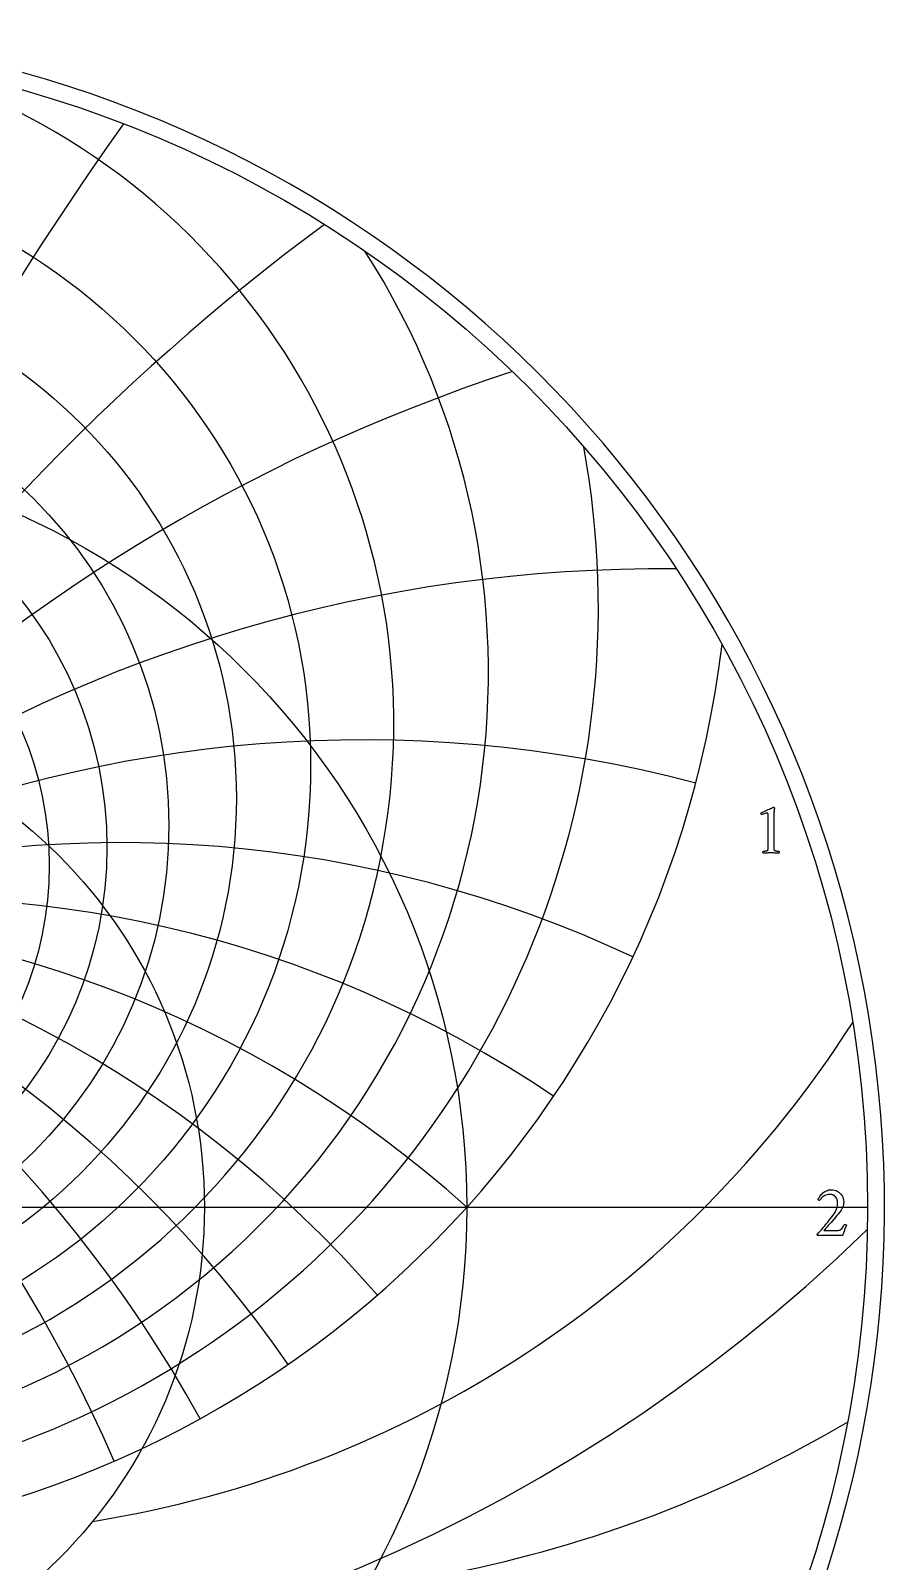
# Model space of a CAD drawing. Header units: millimetres. Extents: x -71 to 71, y -71 to 73.
# Drawn here: x 19.6 to 71.2, y -21.4 to 71.2 of the extents above; entities that cross this region are included whole.
import ezdxf

# ---------------------------------------------------------------- set-up
doc = ezdxf.new("R2010")
doc.units = ezdxf.units.MM
for name, color, linetype in [('CUT_OUTER', 1, 'Continuous'), ('ENGRAVE', 7, 'Continuous'), ('ENGRAVE_FINE', 8, 'Continuous'), ('TEXT', 5, 'Continuous')]:
    doc.layers.add(name, color=color, linetype=linetype)

msp = doc.modelspace()

# ---------------------------------------------------------------- linework, layer by layer
at = {"layer": 'CUT_OUTER'}
msp.add_arc((-0.0002, -0.0002), 71.2199, 143.788848, 87.803032, dxfattribs=at)
at = {"layer": 'ENGRAVE'}
msp.add_lwpolyline([(-70.2, 0), (70.2, 0)], dxfattribs=at)
for centre, radius in [((0, 0), 70.2), ((0, 26.7402), 36.5076), ((0, 24.7341), 32.0122), ((0, 23.1026), 27.9324), ((0, 0), 45.9522), ((0, 21.772), 24.1802), ((0, 20.6878), 20.6878), ((0, 0), 30.0798)]:
    msp.add_circle(centre, radius, dxfattribs=at)
for centre, radius, start, end in [((0, 29.2236), 41.5365, 104.652903, 75.347097), ((0, 32.3304), 47.2611, 147.339419, 32.660581), ((0, 36.2734), 53.9128, 169.605342, 10.394658), ((0, 41.3755), 61.8348, 186.817711, 353.182289), ((0, -51.0351), 68.6745, 48, 132), ((0, -51.0351), 68.6745, 48, 132), ((12.6815, 47.328), 67.1741, 279.11316, 327.448718), ((30.2951, 52.4727), 76.0446, 261.916005, 300.584452)]:
    msp.add_arc(centre, radius, start, end, dxfattribs=at)
at = {"layer": 'ENGRAVE_FINE'}
for centre, radius, start, end in [((188.6815, -51.0351), 200.7907, 144.51357, 171.022308), ((188.6815, -51.0351), 200.7907, 144.51357, 171.022308), ((118.9476, -51.0351), 137.3489, 126.451211, 166.393686), ((118.9476, -51.0351), 137.3489, 126.451211, 166.393686), ((81.843, -51.0351), 106.8385, 108.06014, 161.590472), ((81.843, -51.0351), 106.8385, 108.06014, 161.590472), ((-57.6247, -51.0351), 89.6481, 23.457516, 90.642678), ((-57.6247, -51.0351), 89.6481, 23.457516, 90.642678), ((57.6247, -51.0351), 89.6481, 89.357322, 156.542484), ((57.6247, -51.0351), 89.6481, 89.357322, 156.542484), ((-39.6492, -51.0351), 79.2984, 28.831877, 104.724148), ((-39.6492, -51.0351), 79.2984, 28.831877, 104.724148), ((39.6492, -51.0351), 79.2984, 75.275852, 151.168123), ((39.6492, -51.0351), 79.2984, 75.275852, 151.168123), ((-24.9955, -51.0351), 73.0818, 34.629994, 115.099318), ((-24.9955, -51.0351), 73.0818, 34.629994, 115.099318), ((24.9955, -51.0351), 73.0818, 64.900682, 145.370006), ((24.9955, -51.0351), 73.0818, 64.900682, 145.370006), ((-12.1092, -51.0351), 69.7339, 40.970494, 124.098899), ((-12.1092, -51.0351), 69.7339, 40.970494, 124.098899), ((12.1092, -51.0351), 69.7339, 55.901101, 139.029506), ((12.1092, -51.0351), 69.7339, 55.901101, 139.029506), ((0, 70.8271), 100.6688, 225.796451, 314.203549)]:
    msp.add_arc(centre, radius, start, end, dxfattribs=at)
at = {"layer": 'TEXT'}
for points in [[(64.19, 21.9234), (64.19, 23.6727), (64.1888, 23.7156), (64.185, 23.7513), (64.1788, 23.7798), (64.1701, 23.8011), (64.1583, 23.8166), (64.143, 23.8276), (64.124, 23.8343), (64.1014, 23.8365), (64.0738, 23.8344), (64.0394, 23.8282), (63.9985, 23.8178), (63.9509, 23.8033), (63.903, 23.7874), (63.8612, 23.7728), (63.8255, 23.7597), (63.7959, 23.7479), (63.7784, 23.7643), (63.766, 23.7823), (63.7585, 23.8019), (63.756, 23.8232), (63.756, 23.8235), (63.756, 23.8243), (63.756, 23.8257), (63.756, 23.8276), (63.7566, 23.8357), (63.7582, 23.842), (63.761, 23.8467), (63.7649, 23.8498), (63.853, 23.8898), (63.9404, 23.9301), (64.0268, 23.9706), (64.1125, 24.0114), (64.1942, 24.0506), (64.2686, 24.0862), (64.3359, 24.1181), (64.3959, 24.1465), (64.4456, 24.1697), (64.4817, 24.1863), (64.5043, 24.1963), (64.5133, 24.1996), (64.5221, 24.1996), (64.5324, 24.198), (64.541, 24.193), (64.5479, 24.1847), (64.5531, 24.1731), (64.5573, 24.1603), (64.5609, 24.1487), (64.5639, 24.1382), (64.5664, 24.1288), (64.5653, 24.122), (64.562, 24.1017), (64.5565, 24.0677), (64.5487, 24.0203), (64.541, 23.9604), (64.5354, 23.8891), (64.5321, 23.8065), (64.531, 23.7125), (64.531, 21.9234), (64.5311, 21.8756), (64.5315, 21.8293), (64.5322, 21.7848), (64.5332, 21.7419), (64.5353, 21.7017), (64.5393, 21.6655), (64.5452, 21.6331), (64.5531, 21.6046), (64.5606, 21.5938), (64.5742, 21.5836), (64.5938, 21.5739), (64.6196, 21.5647), (64.6488, 21.5566), (64.6788, 21.5498), (64.7096, 21.5444), (64.7413, 21.5404), (64.7711, 21.5375), (64.7961, 21.5354), (64.8165, 21.5342), (64.8321, 21.5337), (64.8381, 21.5232), (64.8426, 21.5094), (64.8458, 21.4922), (64.8476, 21.4717), (64.8475, 21.4513), (64.8449, 21.4341), (64.8397, 21.4203), (64.8321, 21.4097), (64.7671, 21.414), (64.7048, 21.418), (64.6453, 21.4218), (64.5886, 21.4252), (64.5321, 21.4282), (64.4734, 21.4302), (64.4125, 21.4315), (64.3494, 21.4319), (64.2888, 21.4315), (64.231, 21.4302), (64.1759, 21.4282), (64.1236, 21.4252), (64.0707, 21.4218), (64.014, 21.418), (63.9534, 21.414), (63.8889, 21.4097), (63.8813, 21.4203), (63.8761, 21.4341), (63.8735, 21.4513), (63.8734, 21.4717), (63.8752, 21.4922), (63.8784, 21.5094), (63.8829, 21.5232), (63.8889, 21.5337), (63.9045, 21.5342), (63.9249, 21.5354), (63.9499, 21.5375), (63.9797, 21.5404), (64.0113, 21.5444), (64.0422, 21.5498), (64.0722, 21.5566), (64.1014, 21.5647), (64.1269, 21.5739), (64.1457, 21.5836), (64.1579, 21.5938), (64.1634, 21.6046), (64.1715, 21.6331), (64.1778, 21.6655), (64.1825, 21.7017), (64.1856, 21.7419), (64.1875, 21.7848), (64.1889, 21.8293), (64.1897, 21.8756), (64.19, 21.9234)], [(68.9247, -1.0666), (68.9023, -1.1215), (68.8793, -1.18), (68.8558, -1.2422), (68.8317, -1.3079), (68.8079, -1.3742), (68.7852, -1.438), (68.7636, -1.4993), (68.7431, -1.5581), (68.7249, -1.611), (68.7099, -1.6544), (68.6983, -1.6885), (68.69, -1.7131), (67.1932, -1.7131), (67.1864, -1.708), (67.1794, -1.7015), (67.172, -1.6936), (67.1644, -1.6843), (67.1576, -1.6748), (67.1528, -1.6661), (67.1499, -1.6582), (67.1489, -1.6511), (67.2403, -1.5482), (67.3327, -1.443), (67.4263, -1.3356), (67.5209, -1.226), (67.615, -1.1156), (67.7069, -1.0057), (67.7966, -0.8964), (67.884, -0.7876), (67.9673, -0.6813), (68.0446, -0.5794), (68.1157, -0.482), (68.1807, -0.389), (68.2412, -0.2946), (68.2898, -0.2064), (68.3265, -0.1242), (68.3512, -0.048), (68.3677, 0.0259), (68.3795, 0.1014), (68.3865, 0.1786), (68.3889, 0.2575), (68.3804, 0.3638), (68.3551, 0.4612), (68.3129, 0.5498), (68.2538, 0.6295), (68.1817, 0.6954), (68.1005, 0.7424), (68.0101, 0.7707), (67.9106, 0.7801), (67.827, 0.7754), (67.749, 0.7612), (67.6765, 0.7377), (67.6095, 0.7048), (67.5483, 0.6663), (67.4932, 0.6262), (67.4442, 0.5844), (67.4013, 0.5409), (67.3648, 0.4994), (67.3349, 0.4634), (67.3117, 0.433), (67.2951, 0.4081), (67.2816, 0.4099), (67.2679, 0.4153), (67.254, 0.4243), (67.2397, 0.4369), (67.2271, 0.4503), (67.2181, 0.4618), (67.2127, 0.4713), (67.2109, 0.4789), (67.2205, 0.5023), (67.2358, 0.5326), (67.257, 0.5699), (67.284, 0.614), (67.3168, 0.6622), (67.3554, 0.7114), (67.3998, 0.7618), (67.4501, 0.8133), (67.5053, 0.8634), (67.5646, 0.9096), (67.6282, 0.9519), (67.6958, 0.9904), (67.7677, 1.0224), (67.8436, 1.0452), (67.9238, 1.0589), (68.008, 1.0635), (68.1097, 1.057), (68.2068, 1.0375), (68.2991, 1.0049), (68.3867, 0.9594), (68.4675, 0.9036), (68.5394, 0.8404), (68.6025, 0.7697), (68.6568, 0.6915), (68.7004, 0.6082), (68.7315, 0.5221), (68.7502, 0.4333), (68.7564, 0.3417), (68.7523, 0.25), (68.7398, 0.1612), (68.7191, 0.0751), (68.69, -0.0082), (68.6537, -0.0887), (68.6114, -0.1665), (68.563, -0.2415), (68.5084, -0.3137), (68.4311, -0.4083), (68.3496, -0.5058), (68.2639, -0.6064), (68.1741, -0.7101), (68.0835, -0.8136), (67.9953, -0.9138), (67.9096, -1.0107), (67.8265, -1.1042), (67.7487, -1.1915), (67.6792, -1.2697), (67.6181, -1.3388), (67.5652, -1.3987), (68.4243, -1.3987), (68.4856, -1.3936), (68.5411, -1.3782), (68.5908, -1.3526), (68.6346, -1.3168), (68.6749, -1.2704), (68.7138, -1.2133), (68.7513, -1.1453), (68.7874, -1.0666), (68.7938, -1.0549), (68.804, -1.0466), (68.8181, -1.0417), (68.8361, -1.04), (68.8439, -1.0406), (68.8539, -1.0422), (68.866, -1.045), (68.8804, -1.0489), (68.8948, -1.0533), (68.907, -1.0577), (68.917, -1.0621), (68.9247, -1.0666)]]:
    msp.add_lwpolyline(points, close=True, dxfattribs=at)

doc.saveas('drawing.dxf')
